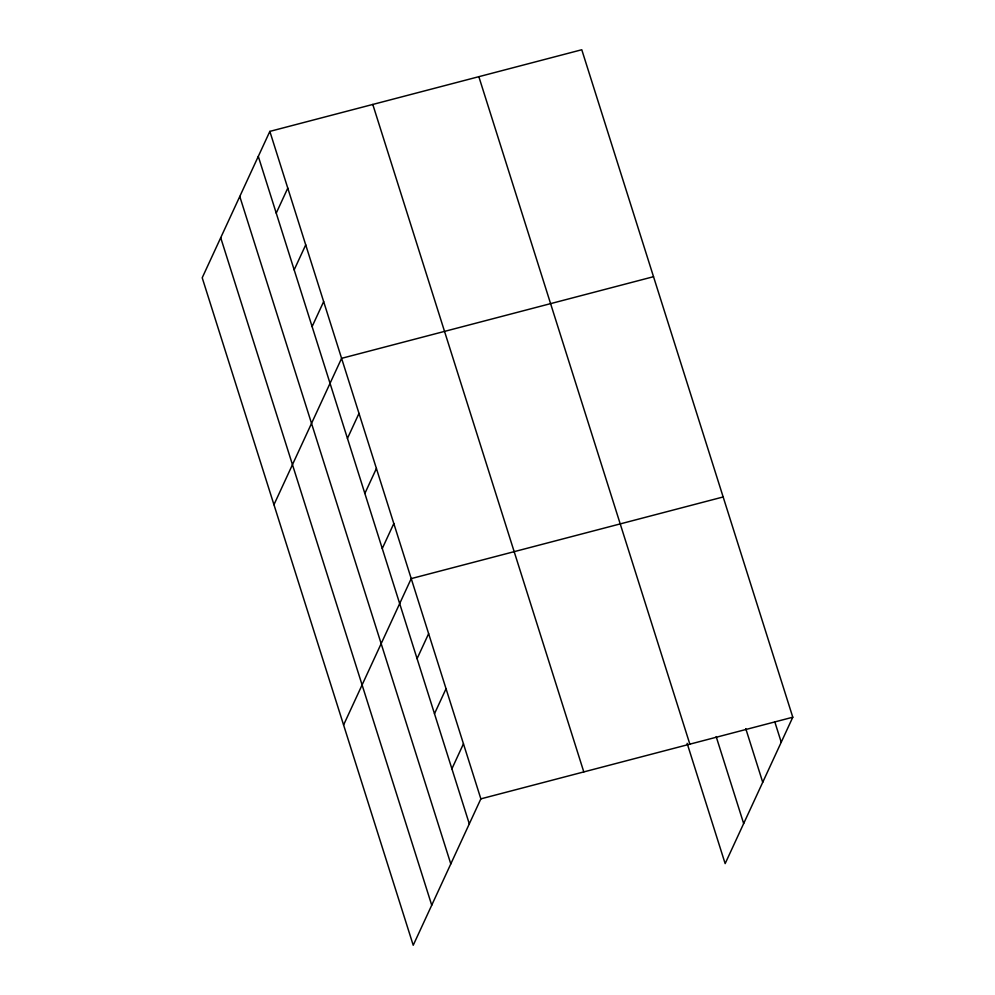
<?xml version="1.0" encoding="UTF-8"?>
<svg xmlns="http://www.w3.org/2000/svg" width="995" height="995" viewBox="0 0 995 995"><rect width="100%" height="100%" fill="white"/><g stroke="black" fill="none" stroke-linecap="round" stroke-linejoin="round"><path stroke-width="1.49" d="M269.844 131.39L202.209 277.779L413.224 945.25L480.859 798.861L269.844 131.39L581.776 49.75L792.791 717.221L725.156 863.61L687.122 743.327M276.237 213.129L287.779 188.13M294.172 269.856L305.726 244.857M312.107 326.596L323.661 301.597M273.948 504.714L341.596 358.337L653.516 276.697M347.454 438.397L358.996 413.398M364.854 493.47L376.408 468.471M382.267 548.531L393.821 523.532M343.586 724.982L411.221 578.605L723.154 496.965M417.079 658.665L428.634 633.666M434.492 713.726L446.046 688.727M451.904 768.799L463.459 743.8M480.859 798.861L792.791 717.221M774.831 721.935L781.237 742.22M745.777 728.663L762.73 782.281M716.176 736.611L743.663 823.549M478.844 76.69L689.858 744.173M372.789 104.45L583.804 771.921M258.302 156.389L469.304 823.86M239.783 196.45L450.797 863.921M220.716 237.718L431.73 905.189"/></g></svg>
